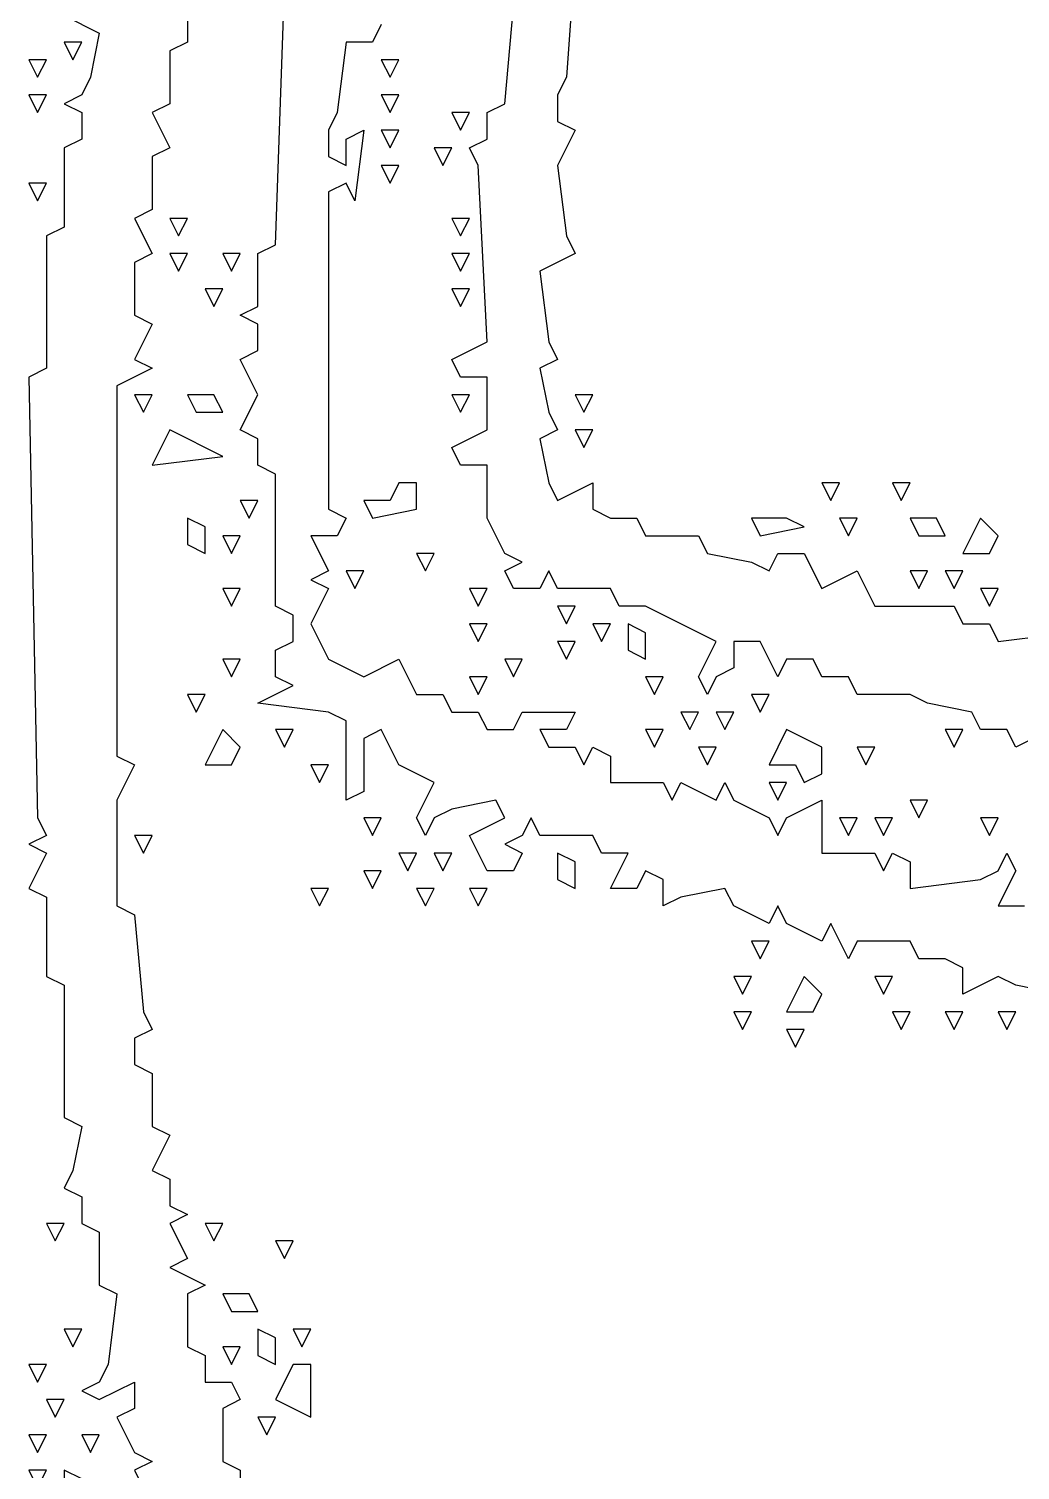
# Model space of a CAD drawing. Extents: x 2 to 124, y 0 to 170.
# Drawn here: x 18.43 to 27.49, y 56.67 to 69.83 of the extents above; entities that cross this region are included whole.
import ezdxf

# ---------------------------------------------------------------- set-up
doc = ezdxf.new("R2010")
doc.units = 0
doc.layers.add('Layer0', color=7, linetype='Continuous')

msp = doc.modelspace()

# ---------------------------------------------------------------- linework, layer by layer
at = {"layer": 'Layer0', "color": 5, "linetype": 'CONTINUOUS'}
for p, q in [((23.4233, 70.51136, 0.1), (23.3428, 69.38447, 0.1)), ((20.68655, 67.85511, 0.1), (20.76705, 70.18939, 0.1)), ((22.77936, 69.14299, 0.1), (22.85985, 70.02841, 0.1)), ((18.75473, 69.94792, 0.1), (19.0767, 69.78693, 0.1)), ((19.88163, 69.94792, 0.1), (19.88163, 69.70644, 0.1)), ((19.0767, 69.78693, 0.1), (18.99621, 69.38447, 0.1)), ((21.65246, 69.86742, 0.1), (21.57197, 69.70644, 0.1)), ((18.75473, 69.70644, 0.1), (18.83523, 69.54545, 0.1)), ((18.91572, 69.70644, 0.1), (18.75473, 69.70644, 0.1)), ((18.83523, 69.54545, 0.1), (18.91572, 69.70644, 0.1)), ((19.88163, 69.70644, 0.1), (19.72064, 69.62595, 0.1)), ((19.72064, 69.62595, 0.1), (19.72064, 69.14299, 0.1)), ((21.33049, 69.70644, 0.1), (21.25, 69.0625, 0.1)), ((21.57197, 69.70644, 0.1), (21.33049, 69.70644, 0.1)), ((18.43277, 69.54545, 0.1), (18.51326, 69.38447, 0.1)), ((18.59375, 69.54545, 0.1), (18.43277, 69.54545, 0.1)), ((18.51326, 69.38447, 0.1), (18.59375, 69.54545, 0.1)), ((21.65246, 69.54545, 0.1), (21.73295, 69.38447, 0.1)), ((21.81345, 69.54545, 0.1), (21.65246, 69.54545, 0.1)), ((21.73295, 69.38447, 0.1), (21.81345, 69.54545, 0.1)), ((18.99621, 69.38447, 0.1), (18.91572, 69.22348, 0.1)), ((23.3428, 69.38447, 0.1), (23.26231, 69.22348, 0.1)), ((18.43277, 69.22348, 0.1), (18.51326, 69.0625, 0.1)), ((18.59375, 69.22348, 0.1), (18.43277, 69.22348, 0.1)), ((18.51326, 69.0625, 0.1), (18.59375, 69.22348, 0.1)), ((18.91572, 69.22348, 0.1), (18.75473, 69.14299, 0.1)), ((18.75473, 69.14299, 0.1), (18.91572, 69.0625, 0.1)), ((19.72064, 69.14299, 0.1), (19.55966, 69.0625, 0.1)), ((21.65246, 69.22348, 0.1), (21.73295, 69.0625, 0.1)), ((21.81345, 69.22348, 0.1), (21.65246, 69.22348, 0.1)), ((21.73295, 69.0625, 0.1), (21.81345, 69.22348, 0.1)), ((22.61837, 69.0625, 0.1), (22.77936, 69.14299, 0.1)), ((23.26231, 69.22348, 0.1), (23.26231, 68.98201, 0.1)), ((18.91572, 69.0625, 0.1), (18.91572, 68.82102, 0.1)), ((19.55966, 69.0625, 0.1), (19.72064, 68.74053, 0.1)), ((21.25, 69.0625, 0.1), (21.16951, 68.90152, 0.1)), ((22.2964, 69.0625, 0.1), (22.37689, 68.90152, 0.1)), ((22.45739, 69.0625, 0.1), (22.2964, 69.0625, 0.1)), ((22.37689, 68.90152, 0.1), (22.45739, 69.0625, 0.1)), ((22.61837, 68.82102, 0.1), (22.61837, 69.0625, 0.1)), ((23.26231, 68.98201, 0.1), (23.4233, 68.90152, 0.1)), ((21.16951, 68.90152, 0.1), (21.16951, 68.66004, 0.1)), ((21.33049, 68.82102, 0.1), (21.49148, 68.90152, 0.1)), ((21.49148, 68.90152, 0.1), (21.41098, 68.25758, 0.1)), ((21.65246, 68.90152, 0.1), (21.73295, 68.74053, 0.1)), ((21.81345, 68.90152, 0.1), (21.65246, 68.90152, 0.1)), ((21.73295, 68.74053, 0.1), (21.81345, 68.90152, 0.1)), ((23.4233, 68.90152, 0.1), (23.26231, 68.57955, 0.1)), ((18.91572, 68.82102, 0.1), (18.75473, 68.74053, 0.1)), ((18.75473, 68.74053, 0.1), (18.75473, 68.0161, 0.1)), ((19.72064, 68.74053, 0.1), (19.55966, 68.66004, 0.1)), ((21.33049, 68.57955, 0.1), (21.33049, 68.82102, 0.1)), ((22.13542, 68.74053, 0.1), (22.21591, 68.57955, 0.1)), ((22.2964, 68.74053, 0.1), (22.13542, 68.74053, 0.1)), ((22.21591, 68.57955, 0.1), (22.2964, 68.74053, 0.1)), ((22.45739, 68.74053, 0.1), (22.61837, 68.82102, 0.1)), ((22.53788, 68.57955, 0.1), (22.45739, 68.74053, 0.1)), ((19.55966, 68.66004, 0.1), (19.55966, 68.17708, 0.1)), ((21.16951, 68.66004, 0.1), (21.33049, 68.57955, 0.1)), ((21.65246, 68.57955, 0.1), (21.73295, 68.41856, 0.1)), ((21.81345, 68.57955, 0.1), (21.65246, 68.57955, 0.1)), ((21.73295, 68.41856, 0.1), (21.81345, 68.57955, 0.1)), ((22.61837, 66.9697, 0.1), (22.53788, 68.57955, 0.1)), ((23.26231, 68.57955, 0.1), (23.3428, 67.93561, 0.1)), ((18.43277, 68.41856, 0.1), (18.51326, 68.25758, 0.1)), ((18.59375, 68.41856, 0.1), (18.43277, 68.41856, 0.1)), ((18.51326, 68.25758, 0.1), (18.59375, 68.41856, 0.1)), ((21.33049, 68.41856, 0.1), (21.16951, 68.33807, 0.1)), ((21.16951, 68.33807, 0.1), (21.16951, 65.44034, 0.1)), ((21.41098, 68.25758, 0.1), (21.33049, 68.41856, 0.1)), ((19.55966, 68.17708, 0.1), (19.39867, 68.09659, 0.1)), ((19.39867, 68.09659, 0.1), (19.55966, 67.77462, 0.1)), ((19.72064, 68.09659, 0.1), (19.80114, 67.93561, 0.1)), ((19.88163, 68.09659, 0.1), (19.72064, 68.09659, 0.1)), ((19.80114, 67.93561, 0.1), (19.88163, 68.09659, 0.1)), ((22.2964, 68.09659, 0.1), (22.37689, 67.93561, 0.1)), ((22.45739, 68.09659, 0.1), (22.2964, 68.09659, 0.1)), ((22.37689, 67.93561, 0.1), (22.45739, 68.09659, 0.1)), ((18.75473, 68.0161, 0.1), (18.59375, 67.93561, 0.1)), ((18.59375, 67.93561, 0.1), (18.59375, 66.72822, 0.1)), ((23.3428, 67.93561, 0.1), (23.4233, 67.77462, 0.1)), ((20.52557, 67.77462, 0.1), (20.68655, 67.85511, 0.1)), ((19.55966, 67.77462, 0.1), (19.39867, 67.69413, 0.1)), ((19.39867, 67.69413, 0.1), (19.39867, 67.21117, 0.1)), ((19.72064, 67.77462, 0.1), (19.80114, 67.61364, 0.1)), ((19.88163, 67.77462, 0.1), (19.72064, 67.77462, 0.1)), ((19.80114, 67.61364, 0.1), (19.88163, 67.77462, 0.1)), ((20.2036, 67.77462, 0.1), (20.28409, 67.61364, 0.1)), ((20.36458, 67.77462, 0.1), (20.2036, 67.77462, 0.1)), ((20.28409, 67.61364, 0.1), (20.36458, 67.77462, 0.1)), ((20.52557, 67.29167, 0.1), (20.52557, 67.77462, 0.1)), ((22.2964, 67.77462, 0.1), (22.37689, 67.61364, 0.1)), ((22.45739, 67.77462, 0.1), (22.2964, 67.77462, 0.1)), ((22.37689, 67.61364, 0.1), (22.45739, 67.77462, 0.1)), ((23.4233, 67.77462, 0.1), (23.10133, 67.61364, 0.1)), ((23.10133, 67.61364, 0.1), (23.18182, 66.9697, 0.1)), ((20.04261, 67.45265, 0.1), (20.12311, 67.29167, 0.1)), ((20.2036, 67.45265, 0.1), (20.04261, 67.45265, 0.1)), ((20.12311, 67.29167, 0.1), (20.2036, 67.45265, 0.1)), ((22.2964, 67.45265, 0.1), (22.37689, 67.29167, 0.1)), ((22.45739, 67.45265, 0.1), (22.2964, 67.45265, 0.1)), ((22.37689, 67.29167, 0.1), (22.45739, 67.45265, 0.1)), ((20.36458, 67.21117, 0.1), (20.52557, 67.29167, 0.1)), ((19.39867, 67.21117, 0.1), (19.55966, 67.13068, 0.1)), ((19.55966, 67.13068, 0.1), (19.39867, 66.80871, 0.1)), ((20.52557, 67.13068, 0.1), (20.36458, 67.21117, 0.1)), ((20.52557, 66.8892, 0.1), (20.52557, 67.13068, 0.1)), ((20.36458, 66.80871, 0.1), (20.52557, 66.8892, 0.1)), ((22.2964, 66.80871, 0.1), (22.61837, 66.9697, 0.1)), ((23.18182, 66.9697, 0.1), (23.26231, 66.80871, 0.1)), ((18.59375, 66.72822, 0.1), (18.43277, 66.64773, 0.1)), ((19.55966, 66.72822, 0.1), (19.23769, 66.56723, 0.1)), ((19.39867, 66.80871, 0.1), (19.55966, 66.72822, 0.1)), ((20.52557, 66.48674, 0.1), (20.36458, 66.80871, 0.1)), ((22.37689, 66.64773, 0.1), (22.2964, 66.80871, 0.1)), ((23.26231, 66.80871, 0.1), (23.10133, 66.72822, 0.1)), ((23.10133, 66.72822, 0.1), (23.18182, 66.32576, 0.1)), ((18.43277, 66.64773, 0.1), (18.51326, 62.62311, 0.1)), ((22.61837, 66.64773, 0.1), (22.37689, 66.64773, 0.1)), ((22.61837, 66.16477, 0.1), (22.61837, 66.64773, 0.1)), ((19.23769, 66.56723, 0.1), (19.23769, 63.18655, 0.1)), ((19.39867, 66.48674, 0.1), (19.47917, 66.32576, 0.1)), ((19.55966, 66.48674, 0.1), (19.39867, 66.48674, 0.1)), ((19.47917, 66.32576, 0.1), (19.55966, 66.48674, 0.1)), ((19.88163, 66.48674, 0.1), (19.96212, 66.32576, 0.1)), ((20.12311, 66.48674, 0.1), (19.88163, 66.48674, 0.1)), ((20.2036, 66.32576, 0.1), (20.12311, 66.48674, 0.1)), ((20.36458, 66.16477, 0.1), (20.52557, 66.48674, 0.1)), ((22.2964, 66.48674, 0.1), (22.37689, 66.32576, 0.1)), ((22.45739, 66.48674, 0.1), (22.2964, 66.48674, 0.1)), ((22.37689, 66.32576, 0.1), (22.45739, 66.48674, 0.1)), ((23.4233, 66.48674, 0.1), (23.50379, 66.32576, 0.1)), ((23.58428, 66.48674, 0.1), (23.4233, 66.48674, 0.1)), ((23.50379, 66.32576, 0.1), (23.58428, 66.48674, 0.1)), ((19.96212, 66.32576, 0.1), (20.2036, 66.32576, 0.1)), ((23.18182, 66.32576, 0.1), (23.26231, 66.16477, 0.1)), ((19.72064, 66.16477, 0.1), (19.55966, 65.8428, 0.1)), ((20.2036, 65.9233, 0.1), (19.72064, 66.16477, 0.1)), ((20.52557, 66.08428, 0.1), (20.36458, 66.16477, 0.1)), ((20.52557, 65.8428, 0.1), (20.52557, 66.08428, 0.1)), ((22.2964, 66.00379, 0.1), (22.61837, 66.16477, 0.1)), ((23.26231, 66.16477, 0.1), (23.10133, 66.08428, 0.1)), ((23.10133, 66.08428, 0.1), (23.18182, 65.68182, 0.1)), ((23.4233, 66.16477, 0.1), (23.50379, 66.00379, 0.1)), ((23.58428, 66.16477, 0.1), (23.4233, 66.16477, 0.1)), ((23.50379, 66.00379, 0.1), (23.58428, 66.16477, 0.1)), ((22.37689, 65.8428, 0.1), (22.2964, 66.00379, 0.1)), ((19.55966, 65.8428, 0.1), (20.2036, 65.9233, 0.1)), ((20.68655, 65.76231, 0.1), (20.52557, 65.8428, 0.1)), ((22.61837, 65.8428, 0.1), (22.37689, 65.8428, 0.1)), ((22.61837, 65.35985, 0.1), (22.61837, 65.8428, 0.1)), ((20.68655, 64.55492, 0.1), (20.68655, 65.76231, 0.1)), ((21.81345, 65.68182, 0.1), (21.73295, 65.52083, 0.1)), ((21.97443, 65.68182, 0.1), (21.81345, 65.68182, 0.1)), ((21.97443, 65.44034, 0.1), (21.97443, 65.68182, 0.1)), ((23.18182, 65.68182, 0.1), (23.26231, 65.52083, 0.1)), ((23.26231, 65.52083, 0.1), (23.58428, 65.68182, 0.1)), ((23.58428, 65.68182, 0.1), (23.58428, 65.44034, 0.1)), ((25.67708, 65.68182, 0.1), (25.75758, 65.52083, 0.1)), ((25.83807, 65.68182, 0.1), (25.67708, 65.68182, 0.1)), ((25.75758, 65.52083, 0.1), (25.83807, 65.68182, 0.1)), ((26.32102, 65.68182, 0.1), (26.40152, 65.52083, 0.1)), ((26.48201, 65.68182, 0.1), (26.32102, 65.68182, 0.1)), ((26.40152, 65.52083, 0.1), (26.48201, 65.68182, 0.1)), ((20.36458, 65.52083, 0.1), (20.44508, 65.35985, 0.1)), ((20.52557, 65.52083, 0.1), (20.36458, 65.52083, 0.1)), ((20.44508, 65.35985, 0.1), (20.52557, 65.52083, 0.1)), ((21.16951, 65.44034, 0.1), (21.33049, 65.35985, 0.1)), ((21.73295, 65.52083, 0.1), (21.49148, 65.52083, 0.1)), ((21.49148, 65.52083, 0.1), (21.57197, 65.35985, 0.1)), ((21.57197, 65.35985, 0.1), (21.97443, 65.44034, 0.1)), ((23.58428, 65.44034, 0.1), (23.74527, 65.35985, 0.1)), ((19.88163, 65.35985, 0.1), (19.88163, 65.11837, 0.1)), ((20.04261, 65.27936, 0.1), (19.88163, 65.35985, 0.1)), ((20.04261, 65.03788, 0.1), (20.04261, 65.27936, 0.1)), ((21.33049, 65.35985, 0.1), (21.25, 65.19886, 0.1)), ((22.77936, 65.03788, 0.1), (22.61837, 65.35985, 0.1)), ((23.74527, 65.35985, 0.1), (23.98674, 65.35985, 0.1)), ((23.98674, 65.35985, 0.1), (24.06723, 65.19886, 0.1)), ((25.03314, 65.35985, 0.1), (25.11364, 65.19886, 0.1)), ((25.35511, 65.35985, 0.1), (25.03314, 65.35985, 0.1)), ((25.11364, 65.19886, 0.1), (25.5161, 65.27936, 0.1)), ((25.5161, 65.27936, 0.1), (25.35511, 65.35985, 0.1)), ((25.83807, 65.35985, 0.1), (25.91856, 65.19886, 0.1)), ((25.99905, 65.35985, 0.1), (25.83807, 65.35985, 0.1)), ((25.91856, 65.19886, 0.1), (25.99905, 65.35985, 0.1)), ((26.48201, 65.35985, 0.1), (26.5625, 65.19886, 0.1)), ((26.72348, 65.35985, 0.1), (26.48201, 65.35985, 0.1)), ((26.80398, 65.19886, 0.1), (26.72348, 65.35985, 0.1)), ((27.12595, 65.35985, 0.1), (26.96496, 65.03788, 0.1)), ((27.28693, 65.19886, 0.1), (27.12595, 65.35985, 0.1)), ((20.2036, 65.19886, 0.1), (20.28409, 65.03788, 0.1)), ((20.36458, 65.19886, 0.1), (20.2036, 65.19886, 0.1)), ((20.28409, 65.03788, 0.1), (20.36458, 65.19886, 0.1)), ((21.25, 65.19886, 0.1), (21.00852, 65.19886, 0.1)), ((21.00852, 65.19886, 0.1), (21.16951, 64.87689, 0.1)), ((24.06723, 65.19886, 0.1), (24.55019, 65.19886, 0.1)), ((24.55019, 65.19886, 0.1), (24.63068, 65.03788, 0.1)), ((26.5625, 65.19886, 0.1), (26.80398, 65.19886, 0.1)), ((27.20644, 65.03788, 0.1), (27.28693, 65.19886, 0.1)), ((19.88163, 65.11837, 0.1), (20.04261, 65.03788, 0.1)), ((21.97443, 65.03788, 0.1), (22.05492, 64.87689, 0.1)), ((22.13542, 65.03788, 0.1), (21.97443, 65.03788, 0.1)), ((22.05492, 64.87689, 0.1), (22.13542, 65.03788, 0.1)), ((22.94034, 64.95739, 0.1), (22.77936, 65.03788, 0.1)), ((24.63068, 65.03788, 0.1), (25.03314, 64.95739, 0.1)), ((25.19413, 64.87689, 0.1), (25.27462, 65.03788, 0.1)), ((25.27462, 65.03788, 0.1), (25.5161, 65.03788, 0.1)), ((25.5161, 65.03788, 0.1), (25.67708, 64.71591, 0.1)), ((26.96496, 65.03788, 0.1), (27.20644, 65.03788, 0.1)), ((22.77936, 64.87689, 0.1), (22.94034, 64.95739, 0.1)), ((25.03314, 64.95739, 0.1), (25.19413, 64.87689, 0.1)), ((21.16951, 64.87689, 0.1), (21.00852, 64.7964, 0.1)), ((21.00852, 64.7964, 0.1), (21.16951, 64.71591, 0.1)), ((21.33049, 64.87689, 0.1), (21.41098, 64.71591, 0.1)), ((21.49148, 64.87689, 0.1), (21.33049, 64.87689, 0.1)), ((21.41098, 64.71591, 0.1), (21.49148, 64.87689, 0.1)), ((22.85985, 64.71591, 0.1), (22.77936, 64.87689, 0.1)), ((23.18182, 64.87689, 0.1), (23.10133, 64.71591, 0.1)), ((23.26231, 64.71591, 0.1), (23.18182, 64.87689, 0.1)), ((25.67708, 64.71591, 0.1), (25.99905, 64.87689, 0.1)), ((25.99905, 64.87689, 0.1), (26.16004, 64.55492, 0.1)), ((26.48201, 64.87689, 0.1), (26.5625, 64.71591, 0.1)), ((26.64299, 64.87689, 0.1), (26.48201, 64.87689, 0.1)), ((26.5625, 64.71591, 0.1), (26.64299, 64.87689, 0.1)), ((26.80398, 64.87689, 0.1), (26.88447, 64.71591, 0.1)), ((26.96496, 64.87689, 0.1), (26.80398, 64.87689, 0.1)), ((26.88447, 64.71591, 0.1), (26.96496, 64.87689, 0.1)), ((20.2036, 64.71591, 0.1), (20.28409, 64.55492, 0.1)), ((20.36458, 64.71591, 0.1), (20.2036, 64.71591, 0.1)), ((20.28409, 64.55492, 0.1), (20.36458, 64.71591, 0.1)), ((21.16951, 64.71591, 0.1), (21.00852, 64.39394, 0.1)), ((22.45739, 64.71591, 0.1), (22.53788, 64.55492, 0.1)), ((22.61837, 64.71591, 0.1), (22.45739, 64.71591, 0.1)), ((22.53788, 64.55492, 0.1), (22.61837, 64.71591, 0.1)), ((23.10133, 64.71591, 0.1), (22.85985, 64.71591, 0.1)), ((23.74527, 64.71591, 0.1), (23.26231, 64.71591, 0.1)), ((23.82576, 64.55492, 0.1), (23.74527, 64.71591, 0.1)), ((27.12595, 64.71591, 0.1), (27.20644, 64.55492, 0.1)), ((27.28693, 64.71591, 0.1), (27.12595, 64.71591, 0.1)), ((27.20644, 64.55492, 0.1), (27.28693, 64.71591, 0.1)), ((20.84754, 64.47443, 0.1), (20.68655, 64.55492, 0.1)), ((23.26231, 64.55492, 0.1), (23.3428, 64.39394, 0.1)), ((23.4233, 64.55492, 0.1), (23.26231, 64.55492, 0.1)), ((23.3428, 64.39394, 0.1), (23.4233, 64.55492, 0.1)), ((24.06723, 64.55492, 0.1), (23.82576, 64.55492, 0.1)), ((24.71117, 64.23295, 0.1), (24.06723, 64.55492, 0.1)), ((26.16004, 64.55492, 0.1), (26.88447, 64.55492, 0.1)), ((26.88447, 64.55492, 0.1), (26.96496, 64.39394, 0.1)), ((20.84754, 64.23295, 0.1), (20.84754, 64.47443, 0.1)), ((21.00852, 64.39394, 0.1), (21.16951, 64.07197, 0.1)), ((22.45739, 64.39394, 0.1), (22.53788, 64.23295, 0.1)), ((22.61837, 64.39394, 0.1), (22.45739, 64.39394, 0.1)), ((22.53788, 64.23295, 0.1), (22.61837, 64.39394, 0.1)), ((23.58428, 64.39394, 0.1), (23.66477, 64.23295, 0.1)), ((23.74527, 64.39394, 0.1), (23.58428, 64.39394, 0.1)), ((23.66477, 64.23295, 0.1), (23.74527, 64.39394, 0.1)), ((23.90625, 64.39394, 0.1), (23.90625, 64.15246, 0.1)), ((24.06723, 64.31345, 0.1), (23.90625, 64.39394, 0.1)), ((26.96496, 64.39394, 0.1), (27.20644, 64.39394, 0.1)), ((27.20644, 64.39394, 0.1), (27.28693, 64.23295, 0.1)), ((20.68655, 64.15246, 0.1), (20.84754, 64.23295, 0.1)), ((23.26231, 64.23295, 0.1), (23.3428, 64.07197, 0.1)), ((23.4233, 64.23295, 0.1), (23.26231, 64.23295, 0.1)), ((23.3428, 64.07197, 0.1), (23.4233, 64.23295, 0.1)), ((24.06723, 64.07197, 0.1), (24.06723, 64.31345, 0.1)), ((24.55019, 63.91098, 0.1), (24.71117, 64.23295, 0.1)), ((25.11364, 64.23295, 0.1), (24.87216, 64.23295, 0.1)), ((24.87216, 64.23295, 0.1), (24.87216, 63.99148, 0.1)), ((25.27462, 63.91098, 0.1), (25.11364, 64.23295, 0.1)), ((27.28693, 64.23295, 0.1), (27.93087, 64.31345, 0.1)), ((20.68655, 63.91098, 0.1), (20.68655, 64.15246, 0.1)), ((23.90625, 64.15246, 0.1), (24.06723, 64.07197, 0.1)), ((20.2036, 64.07197, 0.1), (20.28409, 63.91098, 0.1)), ((20.36458, 64.07197, 0.1), (20.2036, 64.07197, 0.1)), ((20.28409, 63.91098, 0.1), (20.36458, 64.07197, 0.1)), ((21.16951, 64.07197, 0.1), (21.49148, 63.91098, 0.1)), ((21.49148, 63.91098, 0.1), (21.81345, 64.07197, 0.1)), ((21.81345, 64.07197, 0.1), (21.97443, 63.75, 0.1)), ((22.77936, 64.07197, 0.1), (22.85985, 63.91098, 0.1)), ((22.94034, 64.07197, 0.1), (22.77936, 64.07197, 0.1)), ((22.85985, 63.91098, 0.1), (22.94034, 64.07197, 0.1)), ((24.87216, 63.99148, 0.1), (24.71117, 63.91098, 0.1)), ((25.35511, 64.07197, 0.1), (25.27462, 63.91098, 0.1)), ((25.59659, 64.07197, 0.1), (25.35511, 64.07197, 0.1)), ((25.67708, 63.91098, 0.1), (25.59659, 64.07197, 0.1)), ((20.52557, 63.66951, 0.1), (20.84754, 63.83049, 0.1)), ((20.84754, 63.83049, 0.1), (20.68655, 63.91098, 0.1)), ((22.45739, 63.91098, 0.1), (22.53788, 63.75, 0.1)), ((22.61837, 63.91098, 0.1), (22.45739, 63.91098, 0.1)), ((22.53788, 63.75, 0.1), (22.61837, 63.91098, 0.1)), ((24.06723, 63.91098, 0.1), (24.14773, 63.75, 0.1)), ((24.22822, 63.91098, 0.1), (24.06723, 63.91098, 0.1)), ((24.14773, 63.75, 0.1), (24.22822, 63.91098, 0.1)), ((24.63068, 63.75, 0.1), (24.55019, 63.91098, 0.1)), ((24.71117, 63.91098, 0.1), (24.63068, 63.75, 0.1)), ((25.91856, 63.91098, 0.1), (25.67708, 63.91098, 0.1)), ((25.99905, 63.75, 0.1), (25.91856, 63.91098, 0.1)), ((19.88163, 63.75, 0.1), (19.96212, 63.58902, 0.1)), ((20.04261, 63.75, 0.1), (19.88163, 63.75, 0.1)), ((19.96212, 63.58902, 0.1), (20.04261, 63.75, 0.1)), ((21.97443, 63.75, 0.1), (22.21591, 63.75, 0.1)), ((22.21591, 63.75, 0.1), (22.2964, 63.58902, 0.1)), ((25.03314, 63.75, 0.1), (25.11364, 63.58902, 0.1)), ((25.19413, 63.75, 0.1), (25.03314, 63.75, 0.1)), ((25.11364, 63.58902, 0.1), (25.19413, 63.75, 0.1)), ((26.48201, 63.75, 0.1), (25.99905, 63.75, 0.1)), ((26.64299, 63.66951, 0.1), (26.48201, 63.75, 0.1)), ((21.16951, 63.58902, 0.1), (20.52557, 63.66951, 0.1)), ((21.33049, 63.50852, 0.1), (21.16951, 63.58902, 0.1)), ((22.2964, 63.58902, 0.1), (22.53788, 63.58902, 0.1)), ((22.53788, 63.58902, 0.1), (22.61837, 63.42803, 0.1)), ((22.85985, 63.42803, 0.1), (22.94034, 63.58902, 0.1)), ((22.94034, 63.58902, 0.1), (23.4233, 63.58902, 0.1)), ((23.4233, 63.58902, 0.1), (23.3428, 63.42803, 0.1)), ((24.3892, 63.58902, 0.1), (24.4697, 63.42803, 0.1)), ((24.55019, 63.58902, 0.1), (24.3892, 63.58902, 0.1)), ((24.4697, 63.42803, 0.1), (24.55019, 63.58902, 0.1)), ((24.71117, 63.58902, 0.1), (24.79167, 63.42803, 0.1)), ((24.87216, 63.58902, 0.1), (24.71117, 63.58902, 0.1)), ((24.79167, 63.42803, 0.1), (24.87216, 63.58902, 0.1)), ((27.04545, 63.58902, 0.1), (26.64299, 63.66951, 0.1)), ((27.12595, 63.42803, 0.1), (27.04545, 63.58902, 0.1)), ((21.33049, 62.78409, 0.1), (21.33049, 63.50852, 0.1)), ((20.2036, 63.42803, 0.1), (20.04261, 63.10606, 0.1)), ((20.36458, 63.26705, 0.1), (20.2036, 63.42803, 0.1)), ((20.68655, 63.42803, 0.1), (20.76705, 63.26705, 0.1)), ((20.84754, 63.42803, 0.1), (20.68655, 63.42803, 0.1)), ((20.76705, 63.26705, 0.1), (20.84754, 63.42803, 0.1)), ((21.65246, 63.42803, 0.1), (21.49148, 63.34754, 0.1)), ((21.49148, 63.34754, 0.1), (21.49148, 62.86458, 0.1)), ((21.81345, 63.10606, 0.1), (21.65246, 63.42803, 0.1)), ((22.61837, 63.42803, 0.1), (22.85985, 63.42803, 0.1)), ((23.3428, 63.42803, 0.1), (23.10133, 63.42803, 0.1)), ((23.10133, 63.42803, 0.1), (23.18182, 63.26705, 0.1)), ((24.06723, 63.42803, 0.1), (24.14773, 63.26705, 0.1)), ((24.22822, 63.42803, 0.1), (24.06723, 63.42803, 0.1)), ((24.14773, 63.26705, 0.1), (24.22822, 63.42803, 0.1)), ((25.35511, 63.42803, 0.1), (25.19413, 63.10606, 0.1)), ((25.67708, 63.26705, 0.1), (25.35511, 63.42803, 0.1)), ((26.80398, 63.42803, 0.1), (26.88447, 63.26705, 0.1)), ((26.96496, 63.42803, 0.1), (26.80398, 63.42803, 0.1)), ((26.88447, 63.26705, 0.1), (26.96496, 63.42803, 0.1)), ((27.36742, 63.42803, 0.1), (27.12595, 63.42803, 0.1)), ((27.44792, 63.26705, 0.1), (27.36742, 63.42803, 0.1)), ((27.76989, 63.42803, 0.1), (27.44792, 63.26705, 0.1)), ((19.23769, 63.18655, 0.1), (19.39867, 63.10606, 0.1)), ((20.28409, 63.10606, 0.1), (20.36458, 63.26705, 0.1)), ((23.18182, 63.26705, 0.1), (23.4233, 63.26705, 0.1)), ((23.4233, 63.26705, 0.1), (23.50379, 63.10606, 0.1)), ((23.50379, 63.10606, 0.1), (23.58428, 63.26705, 0.1)), ((23.58428, 63.26705, 0.1), (23.74527, 63.18655, 0.1)), ((23.74527, 63.18655, 0.1), (23.74527, 62.94508, 0.1)), ((24.55019, 63.26705, 0.1), (24.63068, 63.10606, 0.1)), ((24.71117, 63.26705, 0.1), (24.55019, 63.26705, 0.1)), ((24.63068, 63.10606, 0.1), (24.71117, 63.26705, 0.1)), ((25.67708, 63.02557, 0.1), (25.67708, 63.26705, 0.1)), ((25.99905, 63.26705, 0.1), (26.07955, 63.10606, 0.1)), ((26.16004, 63.26705, 0.1), (25.99905, 63.26705, 0.1)), ((26.07955, 63.10606, 0.1), (26.16004, 63.26705, 0.1)), ((19.39867, 63.10606, 0.1), (19.23769, 62.78409, 0.1)), ((20.04261, 63.10606, 0.1), (20.28409, 63.10606, 0.1)), ((21.00852, 63.10606, 0.1), (21.08902, 62.94508, 0.1)), ((21.16951, 63.10606, 0.1), (21.00852, 63.10606, 0.1)), ((21.08902, 62.94508, 0.1), (21.16951, 63.10606, 0.1)), ((22.13542, 62.94508, 0.1), (21.81345, 63.10606, 0.1)), ((25.19413, 63.10606, 0.1), (25.43561, 63.10606, 0.1)), ((25.43561, 63.10606, 0.1), (25.5161, 62.94508, 0.1)), ((21.97443, 62.62311, 0.1), (22.13542, 62.94508, 0.1)), ((23.74527, 62.94508, 0.1), (24.22822, 62.94508, 0.1)), ((24.22822, 62.94508, 0.1), (24.30871, 62.78409, 0.1)), ((24.30871, 62.78409, 0.1), (24.3892, 62.94508, 0.1)), ((24.3892, 62.94508, 0.1), (24.71117, 62.78409, 0.1)), ((24.71117, 62.78409, 0.1), (24.79167, 62.94508, 0.1)), ((24.79167, 62.94508, 0.1), (24.87216, 62.78409, 0.1)), ((25.19413, 62.94508, 0.1), (25.27462, 62.78409, 0.1)), ((25.35511, 62.94508, 0.1), (25.19413, 62.94508, 0.1)), ((25.27462, 62.78409, 0.1), (25.35511, 62.94508, 0.1)), ((25.5161, 62.94508, 0.1), (25.67708, 63.02557, 0.1)), ((19.23769, 62.78409, 0.1), (19.23769, 61.81818, 0.1)), ((21.49148, 62.86458, 0.1), (21.33049, 62.78409, 0.1)), ((22.69886, 62.78409, 0.1), (22.2964, 62.7036, 0.1)), ((22.77936, 62.62311, 0.1), (22.69886, 62.78409, 0.1)), ((24.87216, 62.78409, 0.1), (25.19413, 62.62311, 0.1)), ((25.35511, 62.62311, 0.1), (25.67708, 62.78409, 0.1)), ((25.67708, 62.78409, 0.1), (25.67708, 62.30114, 0.1)), ((26.48201, 62.78409, 0.1), (26.5625, 62.62311, 0.1)), ((26.64299, 62.78409, 0.1), (26.48201, 62.78409, 0.1)), ((26.5625, 62.62311, 0.1), (26.64299, 62.78409, 0.1)), ((22.2964, 62.7036, 0.1), (22.13542, 62.62311, 0.1)), ((18.51326, 62.62311, 0.1), (18.59375, 62.46212, 0.1)), ((21.49148, 62.62311, 0.1), (21.57197, 62.46212, 0.1)), ((21.65246, 62.62311, 0.1), (21.49148, 62.62311, 0.1)), ((21.57197, 62.46212, 0.1), (21.65246, 62.62311, 0.1)), ((22.05492, 62.46212, 0.1), (21.97443, 62.62311, 0.1)), ((22.13542, 62.62311, 0.1), (22.05492, 62.46212, 0.1)), ((22.45739, 62.46212, 0.1), (22.77936, 62.62311, 0.1)), ((23.02083, 62.62311, 0.1), (22.94034, 62.46212, 0.1)), ((23.10133, 62.46212, 0.1), (23.02083, 62.62311, 0.1)), ((25.19413, 62.62311, 0.1), (25.27462, 62.46212, 0.1)), ((25.27462, 62.46212, 0.1), (25.35511, 62.62311, 0.1)), ((25.83807, 62.62311, 0.1), (25.91856, 62.46212, 0.1)), ((25.99905, 62.62311, 0.1), (25.83807, 62.62311, 0.1)), ((25.91856, 62.46212, 0.1), (25.99905, 62.62311, 0.1)), ((26.16004, 62.62311, 0.1), (26.24053, 62.46212, 0.1)), ((26.32102, 62.62311, 0.1), (26.16004, 62.62311, 0.1)), ((26.24053, 62.46212, 0.1), (26.32102, 62.62311, 0.1)), ((27.12595, 62.62311, 0.1), (27.20644, 62.46212, 0.1)), ((27.28693, 62.62311, 0.1), (27.12595, 62.62311, 0.1)), ((27.20644, 62.46212, 0.1), (27.28693, 62.62311, 0.1)), ((18.59375, 62.46212, 0.1), (18.43277, 62.38163, 0.1)), ((18.43277, 62.38163, 0.1), (18.59375, 62.30114, 0.1)), ((19.39867, 62.46212, 0.1), (19.47917, 62.30114, 0.1)), ((19.55966, 62.46212, 0.1), (19.39867, 62.46212, 0.1)), ((19.47917, 62.30114, 0.1), (19.55966, 62.46212, 0.1)), ((22.61837, 62.14015, 0.1), (22.45739, 62.46212, 0.1)), ((22.94034, 62.46212, 0.1), (22.77936, 62.38163, 0.1)), ((22.77936, 62.38163, 0.1), (22.94034, 62.30114, 0.1)), ((23.58428, 62.46212, 0.1), (23.10133, 62.46212, 0.1)), ((23.66477, 62.30114, 0.1), (23.58428, 62.46212, 0.1)), ((18.59375, 62.30114, 0.1), (18.43277, 61.97917, 0.1)), ((21.81345, 62.30114, 0.1), (21.89394, 62.14015, 0.1)), ((21.97443, 62.30114, 0.1), (21.81345, 62.30114, 0.1)), ((21.89394, 62.14015, 0.1), (21.97443, 62.30114, 0.1)), ((22.13542, 62.30114, 0.1), (22.21591, 62.14015, 0.1)), ((22.2964, 62.30114, 0.1), (22.13542, 62.30114, 0.1)), ((22.21591, 62.14015, 0.1), (22.2964, 62.30114, 0.1)), ((22.94034, 62.30114, 0.1), (22.85985, 62.14015, 0.1)), ((23.26231, 62.30114, 0.1), (23.26231, 62.05966, 0.1)), ((23.4233, 62.22064, 0.1), (23.26231, 62.30114, 0.1)), ((23.90625, 62.30114, 0.1), (23.66477, 62.30114, 0.1)), ((23.74527, 61.97917, 0.1), (23.90625, 62.30114, 0.1)), ((25.67708, 62.30114, 0.1), (26.16004, 62.30114, 0.1)), ((26.16004, 62.30114, 0.1), (26.24053, 62.14015, 0.1)), ((26.24053, 62.14015, 0.1), (26.32102, 62.30114, 0.1)), ((26.32102, 62.30114, 0.1), (26.48201, 62.22064, 0.1)), ((27.28693, 62.14015, 0.1), (27.36742, 62.30114, 0.1)), ((27.36742, 62.30114, 0.1), (27.44792, 62.14015, 0.1)), ((21.49148, 62.14015, 0.1), (21.57197, 61.97917, 0.1)), ((21.65246, 62.14015, 0.1), (21.49148, 62.14015, 0.1)), ((21.57197, 61.97917, 0.1), (21.65246, 62.14015, 0.1)), ((22.85985, 62.14015, 0.1), (22.61837, 62.14015, 0.1)), ((23.4233, 61.97917, 0.1), (23.4233, 62.22064, 0.1)), ((24.06723, 62.14015, 0.1), (23.98674, 61.97917, 0.1)), ((24.22822, 62.05966, 0.1), (24.06723, 62.14015, 0.1)), ((26.48201, 62.22064, 0.1), (26.48201, 61.97917, 0.1)), ((27.12595, 62.05966, 0.1), (27.28693, 62.14015, 0.1)), ((27.44792, 62.14015, 0.1), (27.28693, 61.81818, 0.1)), ((23.26231, 62.05966, 0.1), (23.4233, 61.97917, 0.1)), ((24.22822, 61.81818, 0.1), (24.22822, 62.05966, 0.1)), ((26.48201, 61.97917, 0.1), (27.12595, 62.05966, 0.1)), ((18.43277, 61.97917, 0.1), (18.59375, 61.89867, 0.1)), ((18.59375, 61.89867, 0.1), (18.59375, 61.17424, 0.1)), ((21.00852, 61.97917, 0.1), (21.08902, 61.81818, 0.1)), ((21.16951, 61.97917, 0.1), (21.00852, 61.97917, 0.1)), ((21.08902, 61.81818, 0.1), (21.16951, 61.97917, 0.1)), ((21.97443, 61.97917, 0.1), (22.05492, 61.81818, 0.1)), ((22.13542, 61.97917, 0.1), (21.97443, 61.97917, 0.1)), ((22.05492, 61.81818, 0.1), (22.13542, 61.97917, 0.1)), ((22.45739, 61.97917, 0.1), (22.53788, 61.81818, 0.1)), ((22.61837, 61.97917, 0.1), (22.45739, 61.97917, 0.1)), ((22.53788, 61.81818, 0.1), (22.61837, 61.97917, 0.1)), ((23.98674, 61.97917, 0.1), (23.74527, 61.97917, 0.1)), ((24.3892, 61.89867, 0.1), (24.22822, 61.81818, 0.1)), ((24.79167, 61.97917, 0.1), (24.3892, 61.89867, 0.1)), ((24.87216, 61.81818, 0.1), (24.79167, 61.97917, 0.1)), ((19.23769, 61.81818, 0.1), (19.39867, 61.73769, 0.1)), ((19.39867, 61.73769, 0.1), (19.47917, 60.85227, 0.1)), ((25.19413, 61.6572, 0.1), (24.87216, 61.81818, 0.1)), ((25.27462, 61.81818, 0.1), (25.19413, 61.6572, 0.1)), ((25.35511, 61.6572, 0.1), (25.27462, 61.81818, 0.1)), ((27.28693, 61.81818, 0.1), (27.52841, 61.81818, 0.1)), ((25.67708, 61.49621, 0.1), (25.35511, 61.6572, 0.1)), ((25.75758, 61.6572, 0.1), (25.67708, 61.49621, 0.1)), ((25.91856, 61.33523, 0.1), (25.75758, 61.6572, 0.1)), ((25.03314, 61.49621, 0.1), (25.11364, 61.33523, 0.1)), ((25.19413, 61.49621, 0.1), (25.03314, 61.49621, 0.1)), ((25.11364, 61.33523, 0.1), (25.19413, 61.49621, 0.1)), ((25.99905, 61.49621, 0.1), (25.91856, 61.33523, 0.1)), ((26.48201, 61.49621, 0.1), (25.99905, 61.49621, 0.1)), ((26.5625, 61.33523, 0.1), (26.48201, 61.49621, 0.1)), ((26.80398, 61.33523, 0.1), (26.5625, 61.33523, 0.1)), ((26.96496, 61.25473, 0.1), (26.80398, 61.33523, 0.1)), ((26.96496, 61.01326, 0.1), (26.96496, 61.25473, 0.1)), ((18.59375, 61.17424, 0.1), (18.75473, 61.09375, 0.1)), ((18.75473, 61.09375, 0.1), (18.75473, 59.88636, 0.1)), ((24.87216, 61.17424, 0.1), (24.95265, 61.01326, 0.1)), ((25.03314, 61.17424, 0.1), (24.87216, 61.17424, 0.1)), ((24.95265, 61.01326, 0.1), (25.03314, 61.17424, 0.1)), ((25.5161, 61.17424, 0.1), (25.35511, 60.85227, 0.1)), ((25.67708, 61.01326, 0.1), (25.5161, 61.17424, 0.1)), ((26.16004, 61.17424, 0.1), (26.24053, 61.01326, 0.1)), ((26.32102, 61.17424, 0.1), (26.16004, 61.17424, 0.1)), ((26.24053, 61.01326, 0.1), (26.32102, 61.17424, 0.1)), ((27.28693, 61.17424, 0.1), (26.96496, 61.01326, 0.1)), ((27.44792, 61.09375, 0.1), (27.28693, 61.17424, 0.1)), ((27.85038, 61.01326, 0.1), (27.44792, 61.09375, 0.1)), ((25.59659, 60.85227, 0.1), (25.67708, 61.01326, 0.1)), ((19.47917, 60.85227, 0.1), (19.55966, 60.69129, 0.1)), ((24.87216, 60.85227, 0.1), (24.95265, 60.69129, 0.1)), ((25.03314, 60.85227, 0.1), (24.87216, 60.85227, 0.1)), ((24.95265, 60.69129, 0.1), (25.03314, 60.85227, 0.1)), ((25.35511, 60.85227, 0.1), (25.59659, 60.85227, 0.1)), ((26.32102, 60.85227, 0.1), (26.40152, 60.69129, 0.1)), ((26.48201, 60.85227, 0.1), (26.32102, 60.85227, 0.1)), ((26.40152, 60.69129, 0.1), (26.48201, 60.85227, 0.1)), ((26.80398, 60.85227, 0.1), (26.88447, 60.69129, 0.1)), ((26.96496, 60.85227, 0.1), (26.80398, 60.85227, 0.1)), ((26.88447, 60.69129, 0.1), (26.96496, 60.85227, 0.1)), ((27.28693, 60.85227, 0.1), (27.36742, 60.69129, 0.1)), ((27.44792, 60.85227, 0.1), (27.28693, 60.85227, 0.1)), ((27.36742, 60.69129, 0.1), (27.44792, 60.85227, 0.1)), ((19.55966, 60.69129, 0.1), (19.39867, 60.6108, 0.1)), ((25.35511, 60.69129, 0.1), (25.43561, 60.5303, 0.1)), ((25.5161, 60.69129, 0.1), (25.35511, 60.69129, 0.1)), ((25.43561, 60.5303, 0.1), (25.5161, 60.69129, 0.1)), ((19.39867, 60.6108, 0.1), (19.39867, 60.36932, 0.1)), ((19.39867, 60.36932, 0.1), (19.55966, 60.28883, 0.1)), ((19.55966, 60.28883, 0.1), (19.55966, 59.80587, 0.1)), ((18.75473, 59.88636, 0.1), (18.91572, 59.80587, 0.1)), ((18.91572, 59.80587, 0.1), (18.83523, 59.40341, 0.1)), ((19.55966, 59.80587, 0.1), (19.72064, 59.72538, 0.1)), ((19.72064, 59.72538, 0.1), (19.55966, 59.40341, 0.1)), ((18.83523, 59.40341, 0.1), (18.75473, 59.24242, 0.1)), ((19.55966, 59.40341, 0.1), (19.72064, 59.32292, 0.1)), ((18.75473, 59.24242, 0.1), (18.91572, 59.16193, 0.1)), ((19.72064, 59.32292, 0.1), (19.72064, 59.08144, 0.1)), ((18.91572, 59.16193, 0.1), (18.91572, 58.92045, 0.1)), ((19.72064, 59.08144, 0.1), (19.88163, 59.00095, 0.1)), ((19.88163, 59.00095, 0.1), (19.72064, 58.92045, 0.1)), ((18.59375, 58.92045, 0.1), (18.67424, 58.75947, 0.1)), ((18.75473, 58.92045, 0.1), (18.59375, 58.92045, 0.1)), ((18.67424, 58.75947, 0.1), (18.75473, 58.92045, 0.1)), ((18.91572, 58.92045, 0.1), (19.0767, 58.83996, 0.1)), ((19.0767, 58.83996, 0.1), (19.0767, 58.35701, 0.1)), ((19.72064, 58.92045, 0.1), (19.88163, 58.59848, 0.1)), ((20.04261, 58.92045, 0.1), (20.12311, 58.75947, 0.1)), ((20.2036, 58.92045, 0.1), (20.04261, 58.92045, 0.1)), ((20.12311, 58.75947, 0.1), (20.2036, 58.92045, 0.1)), ((20.68655, 58.75947, 0.1), (20.76705, 58.59848, 0.1)), ((20.84754, 58.75947, 0.1), (20.68655, 58.75947, 0.1)), ((20.76705, 58.59848, 0.1), (20.84754, 58.75947, 0.1)), ((19.88163, 58.59848, 0.1), (19.72064, 58.51799, 0.1)), ((19.72064, 58.51799, 0.1), (20.04261, 58.35701, 0.1)), ((19.0767, 58.35701, 0.1), (19.23769, 58.27652, 0.1)), ((20.04261, 58.35701, 0.1), (19.88163, 58.27652, 0.1)), ((19.23769, 58.27652, 0.1), (19.1572, 57.63258, 0.1)), ((19.88163, 58.27652, 0.1), (19.88163, 57.79356, 0.1)), ((20.2036, 58.27652, 0.1), (20.28409, 58.11553, 0.1)), ((20.44508, 58.27652, 0.1), (20.2036, 58.27652, 0.1)), ((20.52557, 58.11553, 0.1), (20.44508, 58.27652, 0.1)), ((20.28409, 58.11553, 0.1), (20.52557, 58.11553, 0.1)), ((18.75473, 57.95455, 0.1), (18.83523, 57.79356, 0.1)), ((18.91572, 57.95455, 0.1), (18.75473, 57.95455, 0.1)), ((18.83523, 57.79356, 0.1), (18.91572, 57.95455, 0.1)), ((20.52557, 57.95455, 0.1), (20.52557, 57.71307, 0.1)), ((20.68655, 57.87405, 0.1), (20.52557, 57.95455, 0.1)), ((20.84754, 57.95455, 0.1), (20.92803, 57.79356, 0.1)), ((21.00852, 57.95455, 0.1), (20.84754, 57.95455, 0.1)), ((20.92803, 57.79356, 0.1), (21.00852, 57.95455, 0.1)), ((19.88163, 57.79356, 0.1), (20.04261, 57.71307, 0.1)), ((20.2036, 57.79356, 0.1), (20.28409, 57.63258, 0.1)), ((20.36458, 57.79356, 0.1), (20.2036, 57.79356, 0.1)), ((20.28409, 57.63258, 0.1), (20.36458, 57.79356, 0.1)), ((20.68655, 57.63258, 0.1), (20.68655, 57.87405, 0.1)), ((20.04261, 57.71307, 0.1), (20.04261, 57.47159, 0.1)), ((20.52557, 57.71307, 0.1), (20.68655, 57.63258, 0.1)), ((18.43277, 57.63258, 0.1), (18.51326, 57.47159, 0.1)), ((18.59375, 57.63258, 0.1), (18.43277, 57.63258, 0.1)), ((18.51326, 57.47159, 0.1), (18.59375, 57.63258, 0.1)), ((19.1572, 57.63258, 0.1), (19.0767, 57.47159, 0.1)), ((20.84754, 57.63258, 0.1), (20.68655, 57.31061, 0.1)), ((21.00852, 57.63258, 0.1), (20.84754, 57.63258, 0.1)), ((21.00852, 57.14962, 0.1), (21.00852, 57.63258, 0.1)), ((19.0767, 57.47159, 0.1), (18.91572, 57.3911, 0.1)), ((18.91572, 57.3911, 0.1), (19.0767, 57.31061, 0.1)), ((19.0767, 57.31061, 0.1), (19.39867, 57.47159, 0.1)), ((19.39867, 57.47159, 0.1), (19.39867, 57.23011, 0.1)), ((20.04261, 57.47159, 0.1), (20.28409, 57.47159, 0.1)), ((20.28409, 57.47159, 0.1), (20.36458, 57.31061, 0.1)), ((18.59375, 57.31061, 0.1), (18.67424, 57.14962, 0.1)), ((18.75473, 57.31061, 0.1), (18.59375, 57.31061, 0.1)), ((18.67424, 57.14962, 0.1), (18.75473, 57.31061, 0.1)), ((20.36458, 57.31061, 0.1), (20.2036, 57.23011, 0.1)), ((20.68655, 57.31061, 0.1), (21.00852, 57.14962, 0.1)), ((19.39867, 57.23011, 0.1), (19.23769, 57.14962, 0.1)), ((19.23769, 57.14962, 0.1), (19.39867, 56.82765, 0.1)), ((20.2036, 57.23011, 0.1), (20.2036, 56.74716, 0.1)), ((20.52557, 57.14962, 0.1), (20.60606, 56.98864, 0.1)), ((20.68655, 57.14962, 0.1), (20.52557, 57.14962, 0.1)), ((20.60606, 56.98864, 0.1), (20.68655, 57.14962, 0.1)), ((18.43277, 56.98864, 0.1), (18.51326, 56.82765, 0.1)), ((18.59375, 56.98864, 0.1), (18.43277, 56.98864, 0.1)), ((18.51326, 56.82765, 0.1), (18.59375, 56.98864, 0.1)), ((18.91572, 56.98864, 0.1), (18.99621, 56.82765, 0.1)), ((19.0767, 56.98864, 0.1), (18.91572, 56.98864, 0.1)), ((18.99621, 56.82765, 0.1), (19.0767, 56.98864, 0.1)), ((19.39867, 56.82765, 0.1), (19.55966, 56.74716, 0.1)), ((19.55966, 56.74716, 0.1), (19.39867, 56.66667, 0.1)), ((20.2036, 56.74716, 0.1), (20.36458, 56.66667, 0.1)), ((18.43277, 56.66667, 0.1), (18.51326, 56.50568, 0.1)), ((18.59375, 56.66667, 0.1), (18.43277, 56.66667, 0.1)), ((18.51326, 56.50568, 0.1), (18.59375, 56.66667, 0.1)), ((18.75473, 56.66667, 0.1), (18.75473, 56.42519, 0.1)), ((18.91572, 56.58617, 0.1), (18.75473, 56.66667, 0.1)), ((19.39867, 56.66667, 0.1), (19.55966, 56.3447, 0.1)), ((20.36458, 56.66667, 0.1), (20.36458, 56.18371, 0.1))]:
    msp.add_line(p, q, dxfattribs=at)

doc.saveas('drawing.dxf')
